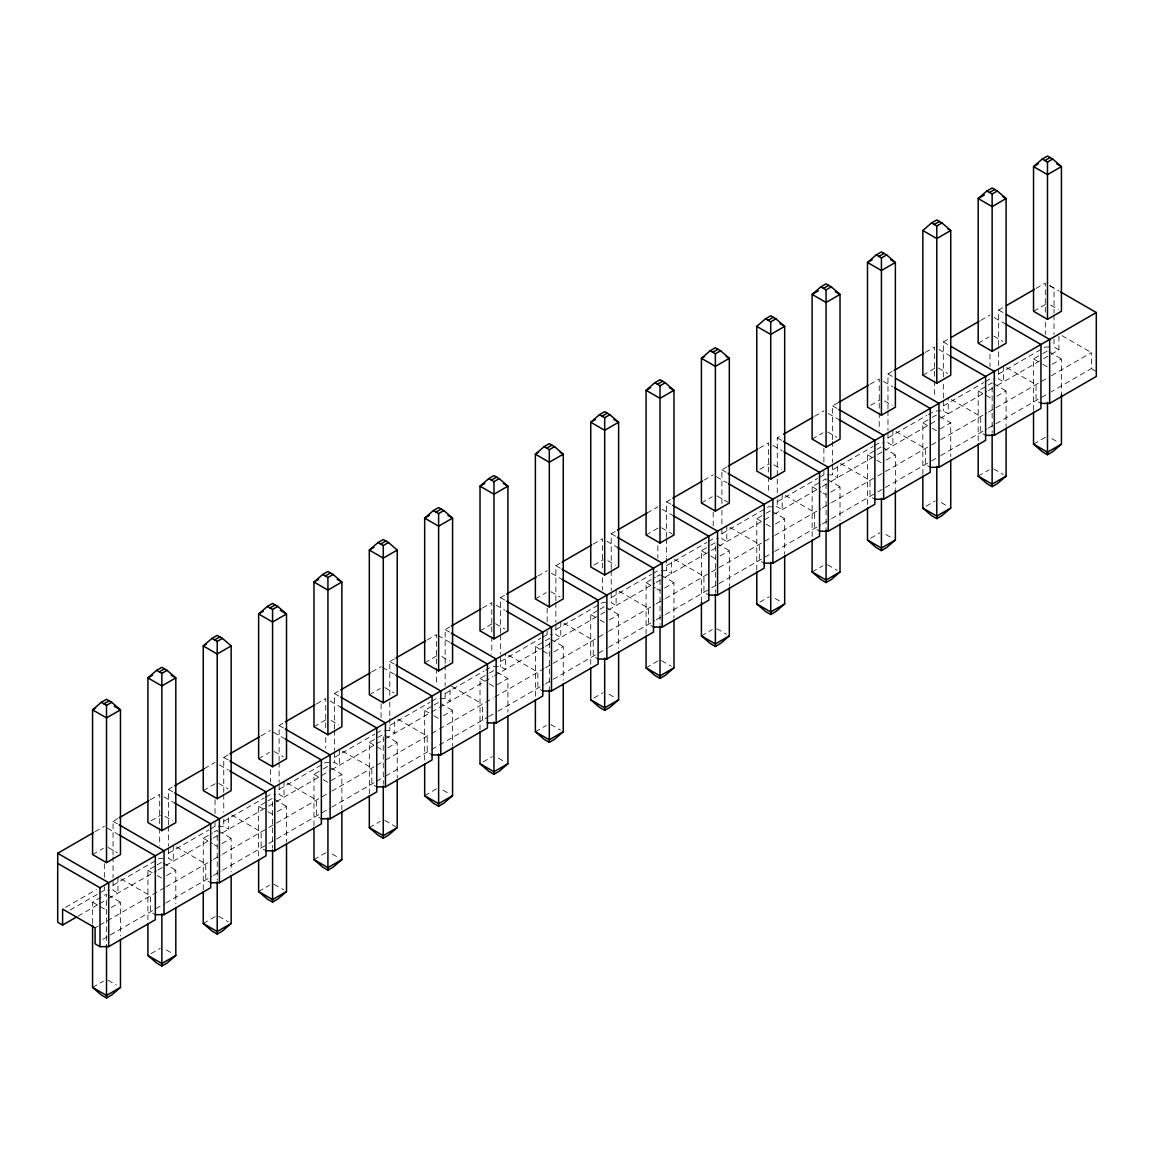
<?xml version="1.0" encoding="UTF-8"?>
<svg xmlns="http://www.w3.org/2000/svg" width="1154" height="1154" viewBox="0 0 1154 1154"><rect width="100%" height="100%" fill="white"/><g stroke="black" fill="none" stroke-linecap="round" stroke-linejoin="round"><path stroke-width="0.75" stroke-dasharray="5 3.75" d="M95.003 831.745L104.336 826.365M113.049 855.071L113.049 821.331L117.708 818.633M150.352 799.794L159.685 794.414L159.685 826.365M168.397 824.879L168.397 789.379L173.071 786.682M204.157 768.737L215.033 762.448M223.761 792.466L223.761 757.413L228.42 754.73M261.064 735.877L270.382 730.496M279.109 760.962L279.109 725.462L283.769 722.765M316.412 703.926L325.745 698.531L325.745 730.496M334.458 729.011L334.458 693.511L339.117 690.813M371.761 671.96L381.094 666.579M389.807 695.285L389.807 661.545L394.466 658.862M427.11 640.008L436.443 634.628L436.443 666.579M445.156 663.319L445.156 629.594L449.829 626.896M482.473 608.057L491.792 602.662L491.792 634.628M500.504 633.142L500.504 597.628L505.178 594.945M537.822 576.091L547.14 570.711M555.867 600.729L555.867 565.676L560.527 562.979M593.17 544.14L602.503 538.759L602.503 570.711M611.216 569.225L611.216 533.725L615.875 531.028M646.961 513.083L657.852 506.794M666.565 537.274L666.565 501.759L671.224 499.076M703.868 480.223L713.201 474.842M721.914 503.533L721.914 469.808L726.573 467.11M759.217 448.271L768.55 442.876L768.55 474.842M777.262 492.888L777.262 437.856L781.936 435.159M814.58 416.305L823.898 410.925M832.625 439.631L832.625 405.891L838.843 402.299M869.928 384.354L879.247 378.974L879.247 410.925M887.974 408.978L887.974 373.939L892.633 371.242M925.277 352.403L934.61 347.008L934.61 378.974M943.323 377.026L943.323 341.973L949.54 338.396M980.626 320.437L989.959 315.056M998.672 345.536L998.672 310.022L1003.331 307.325M1035.975 288.486L1045.308 283.105L1045.308 315.056M92.565 854.551L103.413 848.277M151.015 820.797L160.319 815.431M203.263 790.634L215.668 783.479M258.626 758.683L269.473 752.408M313.975 726.717L326.366 719.562M369.323 694.766L380.171 688.505M424.672 662.8L437.077 655.645M480.021 630.849L492.426 623.694M535.384 598.897L546.231 592.622M593.834 565.143L603.124 559.777M646.081 534.98L658.472 527.825M701.43 503.014L712.278 496.754M759.88 469.274L769.184 463.908M812.127 439.111L822.975 432.851M870.578 405.357L879.882 399.991M922.839 375.194L935.23 368.039M978.188 343.243L989.036 336.968M1033.537 311.277L1045.942 304.122M65.677 907.318L96.431 889.561M70.134 910.016L98.119 893.874M99.677 892.965L104.336 890.282L109.558 890.282M113.049 885.248L159.685 858.316L164.921 858.316M168.397 853.282L208.816 829.957M210.374 829.062L215.033 826.365L223.761 826.365L228.651 829.192L228.651 813.224M223.761 821.331L264.165 797.991M265.723 797.097L270.382 794.414L275.618 794.414M279.109 789.379L325.745 762.448L334.458 762.448L339.363 765.275L339.363 749.307M334.458 757.413L374.877 734.088M376.435 733.194L381.094 730.496M389.807 725.462L430.226 702.122M431.784 701.228L436.443 698.531M445.156 693.511L484.016 671.065M485.574 670.171L491.792 666.579L500.504 666.579L505.409 669.407L505.409 653.438M500.504 661.545L540.923 638.22M542.481 637.311L547.14 634.628L552.377 634.628M555.867 629.594L602.503 602.662L607.725 602.662M611.216 597.628L651.635 574.303M653.178 573.408L657.852 570.711L666.565 570.711L671.469 573.538L671.469 557.57M666.565 565.676L706.984 542.337M708.542 541.442L713.201 538.759L718.423 538.759M721.914 533.725L768.55 506.794L777.262 506.794L782.167 509.621L782.167 493.652M777.262 501.759L817.681 478.434M819.239 477.525L823.898 474.842L832.625 474.842L837.515 477.669L837.515 461.687M832.625 469.808L873.03 446.468M874.588 445.574L879.247 442.876L884.483 442.876M887.974 437.856L926.835 415.411M928.393 414.517L934.61 410.925L943.323 410.925L948.227 413.752L948.227 397.784M943.323 405.891L983.742 382.565M985.285 381.657L989.959 378.974L995.181 378.974M998.672 373.939L1045.308 347.008L1050.544 347.008M92.565 923.489L92.565 902.183L106.514 894.134L106.514 945.616M147.914 919.94L147.914 870.217L155.66 865.745M157.218 864.851L161.863 862.168M203.263 889.763L203.263 838.266L212.567 832.899M214.11 832.005L217.212 830.216L217.212 880.055M258.626 856.023L258.626 806.314L266.372 801.842M267.916 800.948L272.575 798.251L272.575 848.103M313.975 825.846L313.975 774.348L321.721 769.877M323.264 768.982L327.924 766.299L341.873 774.348L341.873 809.863M369.323 793.894L369.323 742.397L383.272 734.348L383.272 784.186M424.672 760.154L424.672 710.446L432.418 705.959M433.976 705.065L438.621 702.382M480.021 729.977L480.021 678.48L487.781 674.008M489.325 673.114L493.97 670.431L507.919 678.48L507.919 712.22M535.384 696.237L535.384 646.528L549.318 638.479L549.318 690.092M590.733 664.286L590.733 614.563L598.479 610.091M600.022 609.197L604.682 606.514M646.081 634.109L646.081 582.611L655.371 577.245M656.929 576.351L660.03 574.562L660.03 624.401M701.43 602.143L701.43 550.66L709.176 546.188M710.734 545.294L715.379 542.596L715.379 592.449M756.779 570.191L756.779 518.694L764.525 514.222M766.083 513.328L770.728 510.645M812.127 536.451L812.127 486.743L821.432 481.377M822.975 480.482L826.076 478.694L826.076 530.176M867.491 504.5L867.491 454.791L875.237 450.305M876.78 449.411L881.425 446.728M922.839 474.323L922.839 422.826L930.586 418.354M932.129 417.459L936.788 414.776L950.737 422.826L950.737 456.566M978.188 440.583L978.188 390.874L992.137 382.825L992.137 432.663M1033.537 410.406L1033.537 358.908L1041.283 354.437M1042.841 353.542L1047.486 350.859M77.982 916.189L97.96 904.649M99.504 903.755L107.192 899.327M108.736 898.432L156.396 870.924M157.925 870.029L164.084 866.481M165.613 865.587L211.745 838.958M213.288 838.078L220.977 833.635M222.506 832.741L267.093 807.007M268.637 806.112L330.131 770.612M331.674 769.718L374.718 744.864M376.262 743.984L383.95 739.541M385.479 738.647L430.081 712.912M431.61 712.018L437.755 708.469M439.299 707.575L493.119 676.518M494.648 675.624L543.851 647.221M545.395 646.327L553.083 641.898M554.612 641.004L599.2 615.27M600.744 614.375L606.889 610.827M608.432 609.932L654.549 583.304M656.092 582.424L663.781 577.981M665.324 577.087L709.912 551.352M711.441 550.458L772.949 514.958M774.478 514.064L820.609 487.435M822.153 486.541L829.827 482.112M831.37 481.218L875.958 455.484M877.502 454.589L938.995 419.09M940.539 418.195L986.656 391.567M988.199 390.672L995.888 386.244M997.431 385.349L1042.019 359.615M1043.548 358.721L1049.707 355.172M1051.236 354.278L1058.925 349.85L1058.925 333.867M111.159 907.549L120.463 902.183L120.463 935.923M166.508 875.597L175.812 870.217L175.812 903.957M221.871 843.632L231.161 838.266L231.161 872.006M277.22 811.68L286.509 806.314L286.509 841.814M331.025 780.609L341.873 774.348M387.917 747.763L397.221 742.397L397.221 777.911M443.266 715.812L452.57 710.446L452.57 745.946M497.071 684.74L507.919 678.48M553.978 651.895L563.267 646.528L563.267 680.269M609.326 619.943L618.616 614.563L618.616 648.303M664.675 587.977L673.979 582.611L673.979 618.126M720.024 556.026L729.328 550.66L729.328 586.16M775.373 524.06L784.677 518.694L784.677 554.208M830.736 492.109L840.025 486.743L840.025 520.483M886.084 460.157L895.374 454.791L895.374 488.517M939.89 429.086L950.737 422.826M996.782 396.24L1006.086 390.874L1006.086 426.389M1052.131 364.289L1061.435 358.908L1061.435 394.423M95.075 927.83L98.148 926.056M99.691 925.176L164.257 887.888M165.801 886.993L211.932 860.365M213.461 859.485L221.15 855.042M222.693 854.162L267.281 828.413M268.81 827.519L274.969 823.97M276.498 823.091L330.318 792.019M331.847 791.125L374.906 766.27M376.449 765.39L384.123 760.948M385.667 760.053L430.254 734.319M431.798 733.425L437.943 729.876M439.486 728.996L482.531 704.142L482.531 720.11L487.435 722.952M485.603 702.368L493.292 697.925M494.835 697.03L544.039 668.628M545.568 667.748L607.076 632.233M608.605 631.339L654.736 604.71M656.28 603.831L663.968 599.388M665.497 598.508L710.085 572.759M711.629 571.865L773.122 536.365M774.666 535.47L820.797 508.842M822.326 507.962L830.014 503.519M831.558 502.625L876.146 476.89M877.675 475.996L883.834 472.448M885.363 471.568L929.951 445.819M931.494 444.925L939.183 440.496M940.712 439.602L986.843 412.973M988.387 412.093L1049.88 376.579M1051.424 375.685L1091.395 352.605L1091.395 368.588L1051.424 391.668M102.764 939.37L164.257 903.87M165.801 902.976L211.932 876.348M213.461 875.453L221.15 871.025M222.693 870.13L267.281 844.396M268.81 843.502L274.969 839.953M276.498 839.059L330.318 808.002M331.847 807.108L374.906 782.253M376.449 781.359L384.123 776.93M385.667 776.036L430.254 750.302M431.798 749.408L437.943 745.859M439.486 744.965L487.147 717.456M488.676 716.562L496.364 712.119M497.908 711.239L544.039 684.611M545.568 683.716L607.076 648.216M608.605 647.322L654.736 620.693M656.28 619.799L663.968 615.37M665.497 614.476L710.085 588.742M711.629 587.848L773.122 552.348M774.666 551.453L820.797 524.825M822.326 523.93L830.014 519.502M831.558 518.608L876.146 492.873M877.675 491.979L883.834 488.43M885.363 487.536L929.951 461.802M931.494 460.908L939.183 456.465M940.712 455.585L986.843 428.956M988.387 428.062L1049.88 392.562M92.565 987.406L103.413 981.145M151.015 953.666L160.319 948.299M203.263 923.489L215.668 916.334M258.626 891.537L269.473 885.277M313.975 859.586L326.366 852.417M369.323 827.62L380.171 821.359M424.672 795.669L437.077 788.514M483.122 761.914L492.426 756.548M535.384 731.751L546.231 725.491M593.834 698.011L603.124 692.645M646.081 667.834L658.472 660.679M701.43 635.883L712.278 629.622M759.88 602.143L769.184 596.762M812.127 571.966L822.975 565.705M870.578 538.226L879.882 532.859M925.941 506.26L935.23 500.894M978.188 476.097L989.036 469.837M1033.537 444.146L1045.942 436.991M439.934 698.531L445.156 698.531L450.06 701.372L450.06 685.389M384.585 730.496L389.807 730.496L394.711 733.324L394.711 717.341M1049.664 285.615L1054.02 288.125L1054.02 313.109M1049.938 285.774L1059.213 291.125M1050.587 305.017L1058.333 309.488M1062.026 335.655L1091.395 352.605M998.672 310.022L1003.302 312.705M1058.925 349.85L1054.02 347.008L1054.02 336.304M1091.395 368.588L1096.3 371.415M994.315 317.566L1004.716 323.582M1049.029 351.754L1061.435 358.908M1033.537 358.908L1041.283 363.395M1042.841 364.289L1047.486 366.972M993.681 336.074L1002.985 341.454M1006.663 367.607L1036.047 384.57L1036.047 400.553L1040.951 403.381M943.323 341.973L949.497 345.551M938.967 349.532L949.367 355.533M993.681 383.719L1006.086 390.874M978.188 390.874L992.137 398.923M938.332 368.039L947.636 373.406M1051.842 438.607L1058.694 442.559M951.314 399.558L980.698 416.522L980.698 432.505L985.603 435.332M887.974 373.939L892.605 376.608M883.618 381.484L893.167 386.994M884.527 400.885L892.273 405.357M922.839 422.826L930.586 427.297M932.129 428.192L936.788 430.875M993.594 468.885L1003.345 474.51M895.966 431.524L925.349 448.488L925.349 464.456L930.239 467.298M832.625 405.891L838.799 409.468M828.255 413.435L838.655 419.45M882.983 447.622L895.374 454.791M827.634 431.957L836.924 437.323M867.491 454.791L875.237 459.263M876.78 460.157L881.425 462.841M941.145 502.524L947.997 506.476M840.617 463.475L869.986 480.439L869.986 496.422L874.891 499.249M777.262 437.856L781.907 440.525M772.906 445.401L782.455 450.911M827.634 479.588L840.025 486.743M812.127 486.743L821.432 492.109M822.975 493.003L826.076 494.792M773.829 464.802L781.575 469.274M885.796 534.475L892.633 538.428M785.268 495.441L814.637 512.39L814.637 528.373L819.542 531.201M721.914 469.808L726.558 472.476M716.288 476.616L727.107 482.862M772.286 511.539L784.677 518.694M756.779 518.694L764.525 523.166M766.083 524.06L770.728 526.758M716.922 495.859L727.77 502.12M827.533 564.753L837.285 570.393M729.905 527.392L759.289 544.356L759.289 560.325L764.193 563.166M666.565 501.759L671.195 504.442M662.208 509.318L672.609 515.319M716.922 543.491L729.328 550.66M701.43 550.66L709.176 555.132M710.734 556.026L715.379 558.709M661.574 527.825L672.421 534.086M775.084 598.392L781.936 602.345M674.556 559.344L703.94 576.308L703.94 592.29L708.844 595.118M611.216 533.725L615.847 536.394M606.86 541.269L616.409 546.78M661.574 575.457L673.979 582.611M607.769 560.671L615.529 565.143M646.081 582.611L655.371 587.977M656.929 588.872L660.03 590.66M716.836 628.67L726.587 634.296M619.208 591.31L648.591 608.259L648.591 624.242L653.496 627.069M555.867 565.676L560.498 568.359M551.497 573.221L561.046 578.745M606.225 607.408L618.616 614.563M590.733 614.563L598.479 619.049M600.022 619.943L604.682 622.626M550.876 591.728L560.166 597.108M661.473 660.622L671.239 666.262M563.859 623.261L593.228 640.225L593.228 656.208L598.133 659.035M500.504 597.628L505.149 600.311M496.148 605.186L505.034 610.307M550.876 639.374L563.267 646.528M535.384 646.528L549.318 654.578M495.528 623.694L504.817 629.06M609.038 694.261L615.89 698.213M508.51 655.212L537.879 672.176L537.879 688.159L542.784 690.986M445.156 629.594L449.8 632.262M437.9 635.465L450.348 642.648M480.021 678.48L487.781 682.952M489.325 683.846L493.97 686.529M441.722 656.539L449.469 661.011M550.775 724.539L560.527 730.165M451.603 686.284L482.531 704.142M389.807 661.545L395.995 665.122M382.551 667.416L394.336 674.224M440.164 703.276L452.57 710.446M384.816 687.611L394.12 692.977M424.672 710.446L432.418 714.917M433.976 715.812L438.621 718.495M498.326 758.178L505.178 762.13M397.798 719.13L427.182 736.093L427.182 752.076L432.086 754.904M334.458 693.511L339.088 696.179M330.102 701.055L339.651 706.565M384.816 735.242L397.221 742.397M331.025 720.457L338.771 724.928M369.323 742.397L383.272 750.446M442.977 790.129L449.829 794.082M342.45 751.095L371.833 768.045L371.833 784.028L376.738 786.855M279.109 725.462L283.74 728.131M273.484 732.271L284.302 738.517M313.975 774.348L321.721 778.82M323.264 779.715L327.924 782.412M274.118 751.514L283.422 756.88M384.729 820.407L395.851 826.827M287.101 783.047L316.484 800.01L316.484 815.979L321.375 818.821M223.761 757.413L228.391 760.097M219.39 764.972L228.29 770.093M274.118 799.145L286.509 806.314M258.626 806.314L266.372 810.786M267.916 811.68L272.575 814.363M218.77 783.479L228.059 788.846M332.28 854.047L339.132 857.999M231.752 814.998L261.121 831.962L261.121 847.945L266.026 850.772M168.397 789.379L173.042 792.048M164.041 796.924L173.59 802.434M218.77 831.111L231.161 838.266M164.964 816.325L172.711 820.797M203.263 838.266L212.567 843.632M214.11 844.526L217.212 846.315M274.017 884.325L283.769 889.95M176.403 846.964L205.773 863.913L205.773 879.896L210.677 882.723M113.049 821.331L117.694 824.014M107.423 828.154L118.242 834.4M163.421 863.062L175.812 870.217M108.058 847.382L117.362 852.763M147.914 870.217L155.66 874.703M157.218 875.597L161.863 878.281M218.669 916.276L228.42 921.916M121.04 878.915L150.424 895.879L150.424 911.862L155.328 914.689M108.058 895.028L120.463 902.183M92.565 902.183L106.514 910.232M166.219 949.915L173.071 953.868M107.971 980.193L116.352 985.04M1054.02 314.898L1054.02 334.516M1045.308 322.154L1045.308 334.588M1003.576 365.818L1003.576 381.801L998.672 378.974L998.672 346.849M989.959 354.119L989.959 366.539M943.323 384.167L943.323 398.794M943.323 400.222L943.323 410.925M934.61 380.748L934.61 396.716M892.879 429.735L892.879 445.718L887.974 442.876L887.974 432.173M887.974 410.766L887.974 430.745M879.247 412.699L879.247 430.456M832.625 441.405L832.625 462.35M832.625 464.139L832.625 474.842M823.898 448.214L823.898 462.408M823.898 471.294L823.898 474.842M777.262 499.653L777.262 506.794M768.55 476.616L768.55 492.599M726.818 525.604L726.818 541.587L721.914 538.759L721.914 528.042M721.914 510.198L721.914 526.613M713.201 512.116L713.201 526.325M666.565 538.586L666.565 556.805M666.565 558.219L666.565 570.711M657.852 545.856L657.852 558.276M616.121 589.521L616.121 605.504L611.216 602.662L611.216 591.959M611.216 570.552L611.216 590.531M602.503 577.808L602.503 590.242M560.772 621.472L560.772 637.455L555.867 634.628L555.867 623.925M555.867 602.503L555.867 622.496M547.14 607.999L547.14 622.194M547.14 631.079L547.14 634.628M500.504 634.916L500.504 654.087M500.504 655.876L500.504 666.579M491.792 636.402L491.792 654.159M445.156 665.093L445.156 686.053M445.156 693.179L445.156 698.531M436.443 668.354L436.443 684.336M389.807 701.949L389.807 716.591M389.807 718.365L389.807 730.496M381.094 703.868L381.094 718.062M334.458 730.338L334.458 750.316M334.458 751.744L334.458 762.448M325.745 737.594L325.745 748.254M284.014 781.258L284.014 797.241L279.109 794.414L279.109 783.696M279.109 762.289L279.109 782.268M270.382 769.559L270.382 781.979M223.761 794.24L223.761 812.459M223.761 819.225L223.761 826.365M215.033 799.736L215.033 813.931M215.033 822.816L215.033 826.365M173.302 845.175L173.302 861.158L168.397 858.316L168.397 847.613M168.397 826.206L168.397 846.185M159.685 828.139L159.685 845.896M117.953 877.127L117.953 893.109L113.049 890.282L113.049 879.579M113.049 856.845L113.049 877.79M104.336 863.654L104.336 877.848M104.336 886.734L104.336 890.282"/><path stroke-width="1.5" d="M101.278 702.31L92.565 709.854L92.565 854.551L106.514 862.601L120.463 854.551L120.463 709.854L111.75 702.31L106.514 699.295L101.278 702.31L106.514 705.325L111.75 702.31M156.641 670.359L147.914 677.903L147.914 822.586L161.863 830.635L175.812 822.586L175.812 677.903L167.099 670.359L161.863 667.329L156.641 670.359L161.863 673.373L167.099 670.359M211.99 638.393L203.263 645.937L203.263 790.634L217.212 798.683L231.161 790.634L231.161 645.937L222.448 638.393L217.212 635.378L211.99 638.393L217.212 641.408L222.448 638.393M267.339 606.441L258.626 613.986L258.626 758.683L272.575 766.732L286.509 758.683L286.509 613.986L277.797 606.441L272.575 603.412L267.339 606.441L272.575 609.456L277.797 606.441M322.687 574.476L313.975 582.034L313.975 726.717L327.924 734.766L341.873 726.717L341.873 582.034L333.145 574.476L327.924 571.461L322.687 574.476L327.924 577.505L333.145 574.476M378.036 542.524L369.323 550.069L369.323 694.766L383.272 702.815L397.221 694.766L397.221 550.069L388.494 542.524L383.272 539.509L378.036 542.524L383.272 545.539L388.494 542.524M433.385 510.573L424.672 518.117L424.672 662.8L438.621 670.863L452.57 662.8L452.57 518.117L443.857 510.573L438.621 507.544L433.385 510.573L438.621 513.588L443.857 510.573M488.748 478.607L480.021 486.166L480.021 630.849L493.97 638.898L507.919 630.849L507.919 486.166L499.206 478.607L493.97 475.592L488.748 478.607L493.97 481.636L499.206 478.607M544.097 446.656L535.384 454.2L535.384 598.897L549.318 606.946L563.267 598.897L563.267 454.2L554.555 446.656L549.318 443.641L544.097 446.656L549.318 449.671L554.555 446.656M590.733 422.249L599.445 414.704L604.682 411.675L609.903 414.704L618.616 422.249L618.616 566.931L604.682 574.981L590.733 566.931L590.733 422.249L604.682 430.298L618.616 422.249M654.794 382.739L646.081 390.283L646.081 534.98L660.03 543.029L673.979 534.98L673.979 390.283L665.252 382.739L660.03 379.724L654.794 382.739L660.03 385.753L665.252 382.739M710.143 350.787L701.43 358.331L701.43 503.014L715.379 511.078L729.328 503.014L729.328 358.331L720.615 350.787L715.379 347.758L710.143 350.787L715.379 353.802L720.615 350.787M756.779 326.38L765.506 318.821L770.728 315.807L775.964 318.821L784.677 326.38L784.677 471.063L770.728 479.112L756.779 471.063L756.779 326.38L770.728 334.429L784.677 326.38L780.032 323.697M820.855 286.87L812.127 294.414L812.127 439.111L826.076 447.161L840.025 439.111L840.025 294.414L831.313 286.87L826.076 283.855L820.855 286.87L826.076 289.885L831.313 286.87M876.203 254.919L867.491 262.463L867.491 407.146L881.425 415.209L895.374 407.146L895.374 262.463L886.661 254.919L881.425 251.889L876.203 254.919L881.425 257.933L886.661 254.919M922.839 230.512L931.552 222.953L936.788 219.938L942.01 222.953L950.737 230.512L950.737 375.194L936.788 383.243L922.839 375.194L922.839 230.512L936.788 238.561L950.737 230.512L947.636 228.723M986.901 191.001L978.188 198.546L978.188 343.243L992.137 351.292L1006.086 343.243L1006.086 198.546L997.359 191.001L992.137 187.987L986.901 191.001L992.137 194.016L997.359 191.001M1042.25 159.05L1033.537 166.594L1033.537 311.277L1047.486 319.326L1061.435 311.277L1061.435 166.594L1052.722 159.05L1047.486 156.021L1042.25 159.05L1047.486 162.065L1052.722 159.05M120.463 939.471L120.463 987.406L111.75 994.95L106.514 997.979L101.278 994.95L92.565 987.406L92.565 925.263M175.812 907.506L175.812 955.454L167.099 962.999L161.863 966.013L156.641 962.999L147.914 955.454L147.914 923.489M231.161 875.554L231.161 923.489L222.448 931.047L217.212 934.062L211.99 931.047L203.263 923.489L203.263 891.537M286.509 843.603L286.509 891.537L277.797 899.081L272.575 902.111L267.339 899.081L258.626 891.537L258.626 859.571M341.873 811.637L341.873 859.586L333.145 867.13L327.924 870.145L322.687 867.13L313.975 859.586L313.975 827.62M397.221 779.686L397.221 827.62L388.494 835.179L383.272 838.193L378.036 835.179L369.323 827.62L369.323 795.669M452.57 747.72L452.57 795.669L443.857 803.213L438.621 806.242L433.385 803.213L424.672 795.669L424.672 763.703M507.919 715.768L507.919 763.717L499.206 771.261L493.97 774.276L488.748 771.261L480.021 763.717L480.021 731.751M563.267 683.817L563.267 731.751L554.555 739.296L549.318 742.325L544.097 739.296L535.384 731.751L535.384 699.8M618.616 651.851L618.616 699.8L609.903 707.344L604.682 710.359L599.445 707.344L590.733 699.8L590.733 667.834M673.979 619.9L673.979 667.834L665.252 675.393L660.03 678.408L654.794 675.393L646.081 667.834L646.081 635.883M729.328 587.949L729.328 635.883L720.615 643.427L715.379 646.456L710.143 643.427L701.43 635.883L701.43 602.143M784.677 555.983L784.677 603.931L775.964 611.476L770.728 614.491L765.506 611.476L756.779 603.931L756.779 571.966M840.025 524.031L840.025 571.966L831.313 579.524L826.076 582.539L820.855 579.524L812.127 571.966L812.127 540.014M895.374 490.291L895.374 540.014L886.661 547.559L881.425 550.588L876.203 547.559L867.491 540.014L867.491 508.048M950.737 460.114L950.737 508.063L942.01 515.607L936.788 518.622L931.552 515.607L922.839 508.063L922.839 476.097M1006.086 428.163L1006.086 476.097L997.359 483.641L992.137 486.671L986.901 483.641L978.188 476.097L978.188 444.146M1061.435 394.423L1061.435 444.146L1052.722 451.69L1047.486 454.705L1042.25 451.69L1033.537 444.146L1033.537 412.18M95.667 708.066L92.565 709.854L106.514 717.903L120.463 709.854L114.26 706.277M152.573 675.22L147.914 677.903L161.863 685.952L175.812 677.903L171.167 675.22M206.364 644.148L203.263 645.937L217.212 654.001L231.161 645.937M263.271 611.303L258.626 613.986L272.575 622.035L286.509 613.986L280.321 610.408M318.619 579.351L313.975 582.034L327.924 590.083L341.873 582.034L337.213 579.351M373.968 547.385L369.323 550.069L383.272 558.132L397.221 550.069M429.317 515.434L424.672 518.117L438.621 526.166L452.57 518.117L447.925 515.434M484.68 483.483L480.021 486.166L493.97 494.215L507.919 486.166L503.274 483.483M538.471 452.411L535.384 454.2L549.318 462.249L563.267 454.2L560.166 452.411M592.276 421.354L595.377 419.566M650.726 387.6L646.081 390.283L660.03 398.346L673.979 390.283L669.32 387.6M704.531 356.543L701.43 358.331L715.379 366.381L729.328 358.331L726.227 356.543M818.33 290.837L812.127 294.414L826.076 302.478L840.025 294.414L835.381 291.731M872.135 259.78L867.491 262.463L881.425 270.512L895.374 262.463L890.729 259.78M984.391 194.968L978.188 198.546L992.137 206.595L1006.086 198.546L1002.985 196.757M1038.182 163.911L1033.537 166.594L1047.486 174.643L1061.435 166.594L1056.79 163.911M103.903 703.825L109.125 700.795M159.252 671.859L164.474 668.844M214.601 639.907L219.837 636.893M269.949 607.942L275.186 604.927M325.298 575.99L330.534 572.975M380.661 544.039L385.883 541.01M436.01 512.073L441.232 509.058M491.359 480.122L496.595 477.107M546.707 448.17L551.944 445.141M602.056 416.205L607.292 413.19M657.405 384.253L662.641 381.224M712.768 352.287L717.99 349.273M768.117 320.336L773.339 317.321M823.466 288.385L828.702 285.355M878.814 256.419L884.051 253.404M934.163 224.467L939.399 221.453M989.526 192.516L994.748 189.487M1044.875 160.55L1050.097 157.535M599.445 414.704L604.682 417.719L609.903 414.704M765.506 318.821L770.728 321.851L775.964 318.821M931.552 222.953L936.788 225.982L942.01 222.953M76.438 917.084L62.604 925.061L57.7 922.234L57.7 853.282L93.46 832.64M119.266 817.739L148.808 800.688M174.615 785.787L204.157 768.737M229.978 753.822L259.506 736.771M285.327 721.87L314.854 704.82M340.675 689.919L370.203 672.869M396.024 657.953L425.566 640.903M451.373 626.002L480.915 608.951M506.721 594.05L536.264 576.986M562.085 562.085L591.613 545.034M617.433 530.133L646.961 513.083M672.782 498.167L702.324 481.117M728.131 466.216L757.673 449.166M783.479 434.265L813.022 417.214M838.843 402.299L868.371 385.248M894.191 370.347L923.719 353.297M951.098 337.487L979.068 321.331M1006.447 305.536L1034.431 289.38M57.7 863.351L99.98 887.758L1096.3 312.532L1096.3 376.449L1049.664 403.381L1040.951 403.381M62.604 925.061L62.604 909.092L95.075 927.83L95.075 943.813L99.98 946.641L108.692 946.641L155.328 919.724L155.328 855.806L119.093 834.89M155.328 914.689L164.041 914.689L210.677 887.758L210.677 823.841L174.442 802.924M210.677 882.723L219.39 882.723L266.026 855.806L266.026 791.889L229.79 770.973M266.026 850.772L274.753 850.772L321.375 823.855L321.375 759.938L285.139 739.007M321.375 818.821L330.102 818.821L376.738 791.889L376.738 727.972L340.502 707.056M376.738 786.855L385.45 786.855L432.086 759.938L432.086 696.021L395.851 675.104M432.086 754.904L440.799 754.904L487.435 727.972L487.435 664.069L451.2 643.139M487.435 722.952L496.148 722.952L542.784 696.021L542.784 632.103L506.548 611.187M542.784 690.986L551.497 690.986L598.133 664.069L598.133 600.152L561.897 579.236M598.133 659.035L606.86 659.035L653.496 632.103L653.496 568.186L617.246 547.27M653.496 627.069L662.208 627.069L708.844 600.152L708.844 536.235L673.301 515.723M708.844 595.118L717.557 595.118L764.193 568.201L764.193 504.284L728.65 483.757M764.193 563.166L772.906 563.166L819.542 536.235L819.542 472.318L783.999 451.805M819.542 531.201L828.255 531.201L874.891 504.284L874.891 440.366L839.347 419.84M874.891 499.249L883.618 499.249L930.239 472.318L930.239 408.415L894.711 387.888M930.239 467.298L938.967 467.298L985.603 440.366L985.603 376.449L950.059 355.937M985.603 435.332L994.315 435.332L1040.951 408.415L1040.951 344.498L1005.408 323.971M120.463 987.406L106.514 995.455L92.565 987.406M175.812 955.454L161.863 963.503L147.914 955.454M231.161 923.489L217.212 931.552L203.263 923.489M286.509 891.537L272.575 899.586L258.626 891.537M341.873 859.586L327.924 867.635L313.975 859.586M397.221 827.62L383.272 835.669L369.323 827.62M452.57 795.669L438.621 803.718L424.672 795.669M507.919 763.717L493.97 771.766L480.021 763.717M563.267 731.751L549.318 739.801L535.384 731.751M618.616 699.8L604.682 707.849L590.733 699.8M673.979 667.834L660.03 675.898L646.081 667.834M729.328 635.883L715.379 643.932L701.43 635.883M784.677 603.931L770.728 611.981L756.779 603.931M840.025 571.966L826.076 580.015L812.127 571.966M895.374 540.014L881.425 548.063L867.491 540.014M950.737 508.063L936.788 516.112L922.839 508.063M1006.086 476.097L992.137 484.146L978.188 476.097M1061.435 444.146L1047.486 452.195L1033.537 444.146M1060.757 292.02L1096.3 312.532M1006.403 314.479L1049.664 339.464L1049.664 403.381M951.04 346.445L994.315 371.415L994.315 435.332M895.692 378.397L938.967 403.381L938.967 467.298M838.799 409.468L883.618 435.332L883.618 499.249M783.451 441.419L828.255 467.283L828.255 531.201M728.102 473.371L772.906 499.249L772.906 563.166M613.971 419.566L617.073 421.354M672.739 505.337L717.557 531.201L717.557 595.118M617.39 537.288L662.208 563.166L662.208 627.069M562.041 569.239L606.86 595.118L606.86 659.035M506.693 601.205L551.497 627.069L551.497 690.986M451.344 633.157L496.148 659.035L496.148 722.952M395.995 665.122L440.799 690.986L440.799 754.904M340.632 697.074L385.45 722.938L385.45 786.855M285.283 729.025L330.102 754.904L330.102 818.821M229.934 760.991L274.753 786.855L274.753 850.772M174.586 792.942L219.39 818.821L219.39 882.723M119.237 824.894L164.041 850.772L164.041 914.689M57.7 853.282L108.692 882.723L108.692 946.641M1047.486 162.065L1047.486 319.326M1047.486 402.472L1047.486 454.705M992.137 194.016L992.137 351.292M992.137 434.438L992.137 486.671M936.788 225.982L936.788 383.243M936.788 466.389L936.788 518.622M881.425 257.933L881.425 415.209M881.425 498.355L881.425 550.588M826.076 289.885L826.076 447.161M826.076 530.306L826.076 582.539M770.728 321.851L770.728 479.112M770.728 562.258L770.728 614.491M715.379 353.802L715.379 511.078M715.379 594.223L715.379 646.456M660.03 385.753L660.03 543.029M660.03 626.175L660.03 678.408M604.682 417.719L604.682 574.981M604.682 658.126L604.682 710.359M549.318 449.671L549.318 606.946M549.318 690.092L549.318 742.325M493.97 481.636L493.97 638.898M493.97 722.043L493.97 774.276M438.621 513.588L438.621 670.863M438.621 754.009L438.621 806.242M383.272 545.539L383.272 702.815M383.272 785.961L383.272 838.193M327.924 577.505L327.924 734.766M327.924 817.912L327.924 870.145M272.575 609.456L272.575 766.732M272.575 849.878L272.575 902.111M217.212 641.408L217.212 798.683M217.212 881.829L217.212 934.062M161.863 673.373L161.863 830.635M161.863 913.78L161.863 966.013M106.514 705.325L106.514 862.601M106.514 945.746L106.514 997.979M99.98 887.758L99.98 946.641"/></g></svg>
